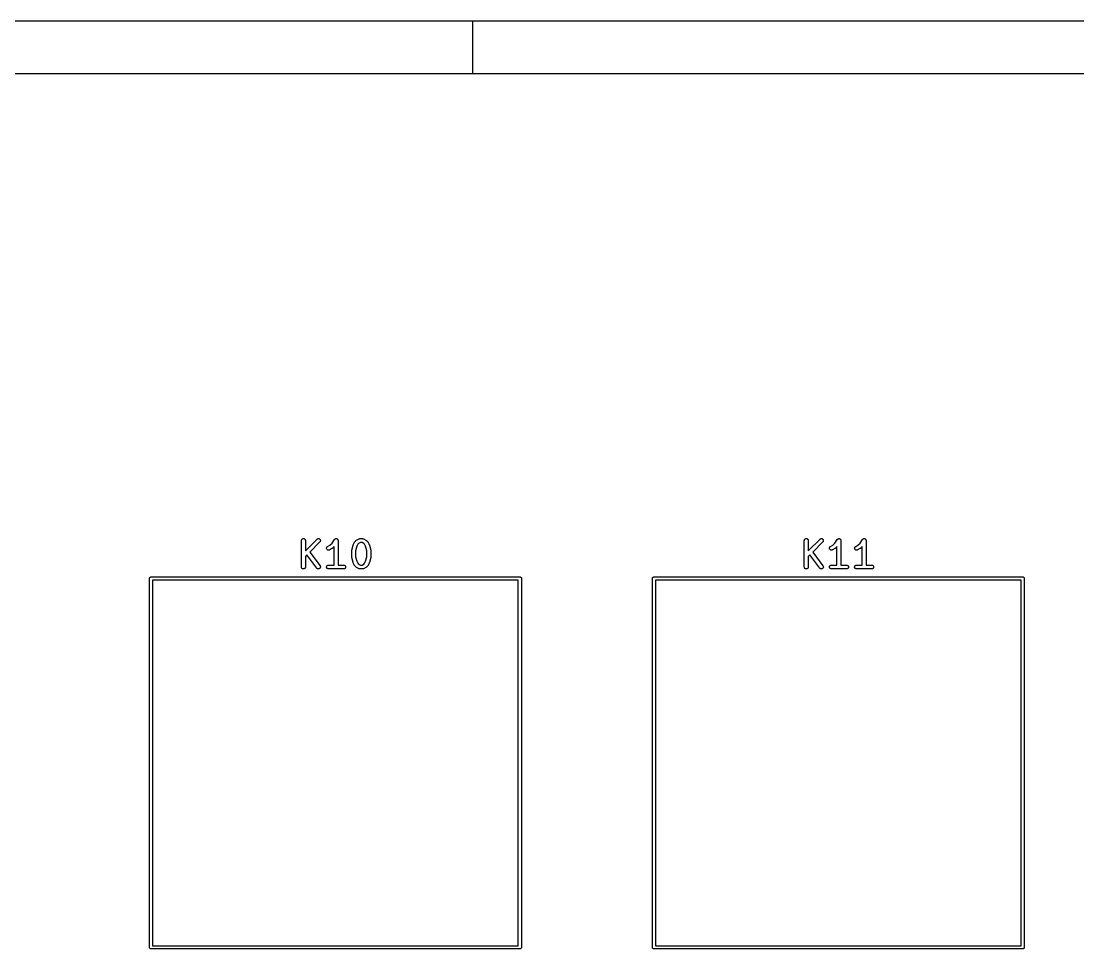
# Model space of a CAD drawing. Extents: x 0.4 to 23, y -16.1 to -0.4.
# Drawn here: x 9.562 to 11.138, y -1.777 to -0.394 of the extents above; entities that cross this region are included whole.
import ezdxf

# ---------------------------------------------------------------- set-up
doc = ezdxf.new("R2010")
doc.units = 0
doc.header["$MEASUREMENT"] = 0
doc.layers.add('BLACK', color=7, linetype='CONTINUOUS')

msp = doc.modelspace()

# ---------------------------------------------------------------- linework, layer by layer
at = {"layer": 'BLACK', "linetype": 'CONTINUOUS'}
for p, q in [((22.9923, -0.393701), (0.393701, -0.393701)), ((10.2362, -0.472441), (10.2362, -0.393701)), ((22.9136, -0.472441), (0.472441, -0.472441)), ((9.98139, -1.16633), (9.98184, -1.16597)), ((9.98184, -1.16597), (9.98235, -1.1657)), ((9.98235, -1.1657), (9.9829, -1.16554)), ((9.9829, -1.16554), (9.98347, -1.16549)), ((9.98347, -1.16549), (9.98405, -1.16555)), ((9.98405, -1.16555), (9.9846, -1.16572)), ((9.9846, -1.16572), (9.9851, -1.16599)), ((9.9851, -1.16599), (9.98555, -1.16636)), ((10.0039, -1.16632), (10.0043, -1.16596)), ((10.0043, -1.16596), (10.0049, -1.1657)), ((10.0049, -1.1657), (10.0054, -1.16554)), ((10.0054, -1.16554), (10.006, -1.16549)), ((10.006, -1.16549), (10.0066, -1.16555)), ((10.0066, -1.16555), (10.0071, -1.16572)), ((10.0071, -1.16572), (10.0076, -1.166)), ((10.0076, -1.166), (10.0081, -1.16637)), ((10.0301, -1.16633), (10.0304, -1.16614)), ((10.0304, -1.16614), (10.0306, -1.16597)), ((10.0306, -1.16597), (10.0309, -1.16583)), ((10.0306, -1.16597), (10.0306, -1.16597)), ((10.0306, -1.16597), (10.0306, -1.16597)), ((10.0309, -1.16583), (10.0311, -1.1657)), ((10.0311, -1.1657), (10.0314, -1.16562)), ((10.0311, -1.1657), (10.0311, -1.1657)), ((10.0311, -1.1657), (10.0311, -1.1657)), ((10.0314, -1.16562), (10.0316, -1.16554)), ((10.0316, -1.16554), (10.0319, -1.16551)), ((10.0316, -1.16554), (10.0316, -1.16554)), ((10.0316, -1.16554), (10.0316, -1.16554)), ((10.0319, -1.16551), (10.0322, -1.16549)), ((10.0322, -1.16549), (10.0322, -1.16549)), ((10.0322, -1.16549), (10.0325, -1.16552)), ((10.0322, -1.16549), (10.0322, -1.16549)), ((10.0325, -1.16552), (10.0328, -1.16555)), ((10.0328, -1.16555), (10.0328, -1.16555)), ((10.0328, -1.16555), (10.0328, -1.16555)), ((10.0328, -1.16555), (10.0331, -1.16564)), ((10.0331, -1.16564), (10.0333, -1.16572)), ((10.0333, -1.16572), (10.0333, -1.16572)), ((10.0333, -1.16572), (10.0333, -1.16572)), ((10.0333, -1.16572), (10.0336, -1.16586)), ((10.0336, -1.16586), (10.0338, -1.16599)), ((10.0338, -1.16599), (10.0339, -1.16599)), ((10.0339, -1.16599), (10.0339, -1.16599)), ((10.0339, -1.16599), (10.0341, -1.16618)), ((10.0341, -1.16618), (10.0343, -1.16636)), ((10.0627, -1.16767), (10.0665, -1.1658)), ((10.0665, -1.16578), (10.0666, -1.16575)), ((10.0665, -1.1658), (10.0665, -1.16578)), ((10.0666, -1.16575), (10.0667, -1.16571)), ((10.0667, -1.16571), (10.0669, -1.16565)), ((10.0669, -1.16565), (10.0671, -1.16558)), ((10.0671, -1.16558), (10.0672, -1.16557)), ((10.0672, -1.16554), (10.0674, -1.16552)), ((10.0672, -1.16557), (10.0672, -1.16554)), ((10.0674, -1.16552), (10.0676, -1.16549)), ((10.0676, -1.16549), (10.0677, -1.1655)), ((10.0677, -1.1655), (10.0678, -1.16549)), ((10.0678, -1.16549), (10.0716, -1.16549)), ((10.0716, -1.16549), (10.0717, -1.1655)), ((10.0716, -1.16549), (10.0716, -1.16549)), ((10.0717, -1.1655), (10.0718, -1.1655)), ((10.0718, -1.1655), (10.072, -1.16553)), ((10.072, -1.16553), (10.0722, -1.16555)), ((10.0722, -1.16555), (10.0723, -1.16558)), ((10.0723, -1.16558), (10.0723, -1.16559)), ((10.0723, -1.16559), (10.0725, -1.16567)), ((10.0725, -1.16567), (10.0727, -1.16573)), ((10.0727, -1.16573), (10.0728, -1.16577)), ((10.0728, -1.16577), (10.0729, -1.1658)), ((10.0729, -1.1658), (10.0766, -1.16767)), ((10.7314, -1.16633), (10.7318, -1.16597)), ((10.7318, -1.16597), (10.7323, -1.1657)), ((10.7323, -1.1657), (10.7329, -1.16554)), ((10.7329, -1.16554), (10.7335, -1.16549)), ((10.7335, -1.16549), (10.734, -1.16555)), ((10.734, -1.16555), (10.7346, -1.16572)), ((10.7346, -1.16572), (10.7351, -1.16599)), ((10.7351, -1.16599), (10.7355, -1.16636)), ((10.7539, -1.16632), (10.7543, -1.16596)), ((10.7543, -1.16596), (10.7549, -1.1657)), ((10.7549, -1.1657), (10.7554, -1.16554)), ((10.7554, -1.16554), (10.756, -1.16549)), ((10.756, -1.16549), (10.7566, -1.16555)), ((10.7566, -1.16555), (10.7571, -1.16572)), ((10.7571, -1.16572), (10.7576, -1.166)), ((10.7576, -1.166), (10.7581, -1.16637)), ((10.7801, -1.16633), (10.7804, -1.16614)), ((10.7804, -1.16614), (10.7806, -1.16597)), ((10.7806, -1.16597), (10.7809, -1.16583)), ((10.7806, -1.16597), (10.7806, -1.16597)), ((10.7806, -1.16597), (10.7806, -1.16597)), ((10.7809, -1.16583), (10.7811, -1.1657)), ((10.7811, -1.1657), (10.7814, -1.16562)), ((10.7811, -1.1657), (10.7811, -1.1657)), ((10.7811, -1.1657), (10.7811, -1.1657)), ((10.7814, -1.16562), (10.7816, -1.16554)), ((10.7816, -1.16554), (10.7819, -1.16551)), ((10.7816, -1.16554), (10.7816, -1.16554)), ((10.7816, -1.16554), (10.7816, -1.16554)), ((10.7819, -1.16551), (10.7822, -1.16549)), ((10.7822, -1.16549), (10.7822, -1.16549)), ((10.7822, -1.16549), (10.7825, -1.16552)), ((10.7822, -1.16549), (10.7822, -1.16549)), ((10.7825, -1.16552), (10.7828, -1.16555)), ((10.7828, -1.16555), (10.7828, -1.16555)), ((10.7828, -1.16555), (10.7828, -1.16555)), ((10.7828, -1.16555), (10.7831, -1.16564)), ((10.7831, -1.16564), (10.7833, -1.16572)), ((10.7833, -1.16572), (10.7833, -1.16572)), ((10.7833, -1.16572), (10.7833, -1.16572)), ((10.7833, -1.16572), (10.7836, -1.16586)), ((10.7836, -1.16586), (10.7838, -1.16599)), ((10.7838, -1.16599), (10.7839, -1.16599)), ((10.7839, -1.16599), (10.7839, -1.16599)), ((10.7839, -1.16599), (10.7841, -1.16618)), ((10.7841, -1.16618), (10.7843, -1.16636)), ((10.8176, -1.16633), (10.8179, -1.16614)), ((10.8179, -1.16614), (10.8181, -1.16597)), ((10.8181, -1.16597), (10.8183, -1.16583)), ((10.8181, -1.16597), (10.8181, -1.16597)), ((10.8181, -1.16597), (10.8181, -1.16597)), ((10.8183, -1.16583), (10.8186, -1.1657)), ((10.8186, -1.1657), (10.8189, -1.16562)), ((10.8186, -1.1657), (10.8186, -1.1657)), ((10.8186, -1.1657), (10.8186, -1.1657)), ((10.8189, -1.16562), (10.8191, -1.16554)), ((10.8191, -1.16554), (10.8194, -1.16551)), ((10.8191, -1.16554), (10.8191, -1.16554)), ((10.8191, -1.16554), (10.8191, -1.16554)), ((10.8194, -1.16551), (10.8197, -1.16549)), ((10.8197, -1.16549), (10.8197, -1.16549)), ((10.8197, -1.16549), (10.82, -1.16552)), ((10.8197, -1.16549), (10.8197, -1.16549)), ((10.82, -1.16552), (10.8203, -1.16555)), ((10.8203, -1.16555), (10.8203, -1.16555)), ((10.8203, -1.16555), (10.8203, -1.16555)), ((10.8203, -1.16555), (10.8206, -1.16564)), ((10.8206, -1.16564), (10.8208, -1.16572)), ((10.8208, -1.16572), (10.8208, -1.16572)), ((10.8208, -1.16572), (10.8208, -1.16572)), ((10.8208, -1.16572), (10.8211, -1.16586)), ((10.8211, -1.16586), (10.8213, -1.16599)), ((10.8213, -1.16599), (10.8213, -1.16599)), ((10.8213, -1.16599), (10.8213, -1.16599)), ((10.8213, -1.16599), (10.8216, -1.16618)), ((10.8216, -1.16618), (10.8218, -1.16636)), ((9.9805, -1.1684), (9.98057, -1.16783)), ((9.9805, -1.16844), (9.9805, -1.1684)), ((9.9805, -1.20781), (9.9805, -1.16844)), ((9.98057, -1.16783), (9.98074, -1.16728)), ((9.98074, -1.16728), (9.98102, -1.16677)), ((9.98102, -1.16677), (9.98139, -1.16633)), ((9.98555, -1.16636), (9.98591, -1.16681)), ((9.98591, -1.16681), (9.98618, -1.16731)), ((9.98618, -1.16731), (9.98635, -1.16787)), ((9.98635, -1.16787), (9.98641, -1.16844)), ((9.98641, -1.18381), (10.0039, -1.16635)), ((9.98641, -1.16844), (9.98641, -1.18381)), ((10.008, -1.17053), (9.99298, -1.18559)), ((10.0039, -1.16635), (10.0039, -1.16632)), ((10.0084, -1.17008), (10.008, -1.17053)), ((10.0081, -1.16637), (10.0084, -1.16681)), ((10.0084, -1.16681), (10.0087, -1.16732)), ((10.0087, -1.16957), (10.0084, -1.17008)), ((10.0087, -1.16732), (10.0088, -1.16788)), ((10.0088, -1.16902), (10.0087, -1.16957)), ((10.0088, -1.16788), (10.0089, -1.16845)), ((10.0089, -1.16845), (10.0088, -1.16902)), ((10.018, -1.17931), (10.0182, -1.17875)), ((10.018, -1.17988), (10.018, -1.17931)), ((10.0181, -1.18045), (10.018, -1.17988)), ((10.0183, -1.18099), (10.0181, -1.18045)), ((10.0182, -1.17875), (10.0184, -1.17822)), ((10.0186, -1.18148), (10.0183, -1.18099)), ((10.0184, -1.17822), (10.0187, -1.17775)), ((10.019, -1.1819), (10.0186, -1.18148)), ((10.0187, -1.17775), (10.0191, -1.17735)), ((10.0195, -1.18224), (10.019, -1.1819)), ((10.0191, -1.17735), (10.0196, -1.17705)), ((10.0196, -1.17705), (10.0229, -1.17539)), ((10.026, -1.18046), (10.0223, -1.18233)), ((10.0229, -1.17539), (10.0262, -1.17218)), ((10.0262, -1.18037), (10.026, -1.18046)), ((10.0262, -1.17218), (10.0297, -1.1668)), ((10.0263, -1.18029), (10.0262, -1.18037)), ((10.0264, -1.18021), (10.0263, -1.18029)), ((10.0265, -1.18015), (10.0264, -1.18021)), ((10.0266, -1.18003), (10.0265, -1.18015)), ((10.0268, -1.17993), (10.0266, -1.18003)), ((10.0292, -1.17744), (10.0268, -1.1799)), ((10.0268, -1.1799), (10.0268, -1.17993)), ((10.0292, -1.20486), (10.0292, -1.17744)), ((10.0297, -1.1668), (10.0298, -1.16677)), ((10.0298, -1.16677), (10.03, -1.16654)), ((10.0298, -1.16677), (10.0298, -1.16677)), ((10.0298, -1.16677), (10.0298, -1.16677)), ((10.0298, -1.16677), (10.0298, -1.16677)), ((10.03, -1.16654), (10.0301, -1.16633)), ((10.0301, -1.16633), (10.0301, -1.16633)), ((10.0301, -1.16633), (10.0301, -1.16633)), ((10.0343, -1.16636), (10.0343, -1.16636)), ((10.0343, -1.16636), (10.0343, -1.16636)), ((10.0343, -1.16636), (10.0345, -1.1666)), ((10.0345, -1.1666), (10.0347, -1.16681)), ((10.0347, -1.16681), (10.0347, -1.16681)), ((10.0347, -1.16681), (10.0347, -1.16681)), ((10.0347, -1.16681), (10.0348, -1.16708)), ((10.0348, -1.16708), (10.0349, -1.16731)), ((10.0349, -1.16731), (10.0349, -1.16732)), ((10.0349, -1.16732), (10.0349, -1.16732)), ((10.0349, -1.16732), (10.035, -1.1676)), ((10.035, -1.1676), (10.0351, -1.16787)), ((10.0351, -1.16787), (10.0351, -1.16787)), ((10.0351, -1.16787), (10.0351, -1.16787)), ((10.0351, -1.16787), (10.0351, -1.16816)), ((10.0351, -1.16816), (10.0351, -1.16844)), ((10.0351, -1.16844), (10.0351, -1.20486)), ((10.0556, -1.18272), (10.0575, -1.17522)), ((10.0575, -1.17516), (10.0576, -1.1749)), ((10.0575, -1.17517), (10.0575, -1.17516)), ((10.0575, -1.17518), (10.0575, -1.17517)), ((10.0575, -1.17522), (10.0575, -1.17518)), ((10.0576, -1.1749), (10.0577, -1.17464)), ((10.0577, -1.17462), (10.0596, -1.17087)), ((10.0577, -1.17463), (10.0577, -1.17462)), ((10.0577, -1.17464), (10.0577, -1.17463)), ((10.0596, -1.17083), (10.0597, -1.17069)), ((10.0596, -1.17087), (10.0596, -1.17083)), ((10.0597, -1.17055), (10.0598, -1.17045)), ((10.0597, -1.17069), (10.0597, -1.17055)), ((10.0598, -1.17045), (10.0599, -1.17035)), ((10.0599, -1.17035), (10.06, -1.17023)), ((10.06, -1.17023), (10.0601, -1.1701)), ((10.0601, -1.1701), (10.062, -1.16823)), ((10.0631, -1.17697), (10.0614, -1.1838)), ((10.062, -1.1682), (10.0621, -1.16809)), ((10.062, -1.16823), (10.062, -1.1682)), ((10.0621, -1.16809), (10.0623, -1.16798)), ((10.0623, -1.16798), (10.0624, -1.16792)), ((10.0624, -1.16792), (10.0625, -1.16784)), ((10.0625, -1.16784), (10.0626, -1.16776)), ((10.0626, -1.16776), (10.0627, -1.16767)), ((10.0646, -1.17394), (10.0631, -1.17697)), ((10.0658, -1.17274), (10.0646, -1.17394)), ((10.0685, -1.17139), (10.0658, -1.17274)), ((10.0709, -1.17139), (10.0685, -1.17139)), ((10.0736, -1.17274), (10.0709, -1.17139)), ((10.0748, -1.17394), (10.0736, -1.17274)), ((10.0763, -1.17697), (10.0748, -1.17394)), ((10.078, -1.1838), (10.0763, -1.17697)), ((10.0766, -1.16767), (10.0767, -1.16769)), ((10.0767, -1.16769), (10.0768, -1.16778)), ((10.0768, -1.16778), (10.077, -1.16786)), ((10.077, -1.16786), (10.0771, -1.16794)), ((10.0771, -1.16794), (10.0772, -1.16801)), ((10.0772, -1.16801), (10.0773, -1.16812)), ((10.0773, -1.16812), (10.0774, -1.16823)), ((10.0774, -1.16823), (10.0793, -1.1701)), ((10.0793, -1.1701), (10.0793, -1.17013)), ((10.0793, -1.17013), (10.0794, -1.17026)), ((10.0794, -1.17026), (10.0795, -1.17038)), ((10.0795, -1.17038), (10.0796, -1.17049)), ((10.0796, -1.17049), (10.0797, -1.17058)), ((10.0797, -1.17058), (10.0797, -1.17073)), ((10.0797, -1.17073), (10.0798, -1.17087)), ((10.0798, -1.17087), (10.0817, -1.17462)), ((10.0817, -1.17462), (10.0817, -1.17466)), ((10.0817, -1.17466), (10.0817, -1.17467)), ((10.0817, -1.17467), (10.0817, -1.17468)), ((10.0817, -1.17468), (10.0818, -1.17494)), ((10.0818, -1.17494), (10.0819, -1.1752)), ((10.0819, -1.1752), (10.0819, -1.17521)), ((10.0819, -1.17521), (10.0819, -1.17522)), ((10.0819, -1.17522), (10.0838, -1.18272)), ((10.7305, -1.1684), (10.7306, -1.16783)), ((10.7305, -1.16844), (10.7305, -1.1684)), ((10.7305, -1.20781), (10.7305, -1.16844)), ((10.7306, -1.16783), (10.7307, -1.16728)), ((10.7307, -1.16728), (10.731, -1.16677)), ((10.731, -1.16677), (10.7314, -1.16633)), ((10.7355, -1.16636), (10.7359, -1.16681)), ((10.7359, -1.16681), (10.7362, -1.16731)), ((10.7362, -1.16731), (10.7363, -1.16787)), ((10.7363, -1.16787), (10.7364, -1.16844)), ((10.7364, -1.18381), (10.7539, -1.16635)), ((10.7364, -1.16844), (10.7364, -1.18381)), ((10.758, -1.17053), (10.743, -1.18559)), ((10.7539, -1.16635), (10.7539, -1.16632)), ((10.7584, -1.17008), (10.758, -1.17053)), ((10.7581, -1.16637), (10.7584, -1.16681)), ((10.7584, -1.16681), (10.7587, -1.16732)), ((10.7587, -1.16957), (10.7584, -1.17008)), ((10.7587, -1.16732), (10.7588, -1.16788)), ((10.7588, -1.16902), (10.7587, -1.16957)), ((10.7588, -1.16788), (10.7589, -1.16845)), ((10.7589, -1.16845), (10.7588, -1.16902)), ((10.768, -1.17931), (10.7682, -1.17875)), ((10.768, -1.17988), (10.768, -1.17931)), ((10.7681, -1.18045), (10.768, -1.17988)), ((10.7683, -1.18099), (10.7681, -1.18045)), ((10.7682, -1.17875), (10.7684, -1.17822)), ((10.7686, -1.18148), (10.7683, -1.18099)), ((10.7684, -1.17822), (10.7687, -1.17775)), ((10.769, -1.1819), (10.7686, -1.18148)), ((10.7687, -1.17775), (10.7691, -1.17735)), ((10.7695, -1.18224), (10.769, -1.1819)), ((10.7691, -1.17735), (10.7696, -1.17705)), ((10.7696, -1.17705), (10.7729, -1.17539)), ((10.776, -1.18046), (10.7723, -1.18233)), ((10.7729, -1.17539), (10.7762, -1.17218)), ((10.7762, -1.18037), (10.776, -1.18046)), ((10.7762, -1.17218), (10.7797, -1.1668)), ((10.7763, -1.18029), (10.7762, -1.18037)), ((10.7764, -1.18021), (10.7763, -1.18029)), ((10.7765, -1.18015), (10.7764, -1.18021)), ((10.7766, -1.18003), (10.7765, -1.18015)), ((10.7768, -1.17993), (10.7766, -1.18003)), ((10.7792, -1.17744), (10.7768, -1.1799)), ((10.7768, -1.1799), (10.7768, -1.17993)), ((10.7792, -1.20486), (10.7792, -1.17744)), ((10.7797, -1.1668), (10.7798, -1.16677)), ((10.7798, -1.16677), (10.78, -1.16654)), ((10.7798, -1.16677), (10.7798, -1.16677)), ((10.7798, -1.16677), (10.7798, -1.16677)), ((10.7798, -1.16677), (10.7798, -1.16677)), ((10.78, -1.16654), (10.7801, -1.16633)), ((10.7801, -1.16633), (10.7801, -1.16633)), ((10.7801, -1.16633), (10.7801, -1.16633)), ((10.7843, -1.16636), (10.7843, -1.16636)), ((10.7843, -1.16636), (10.7843, -1.16636)), ((10.7843, -1.16636), (10.7845, -1.1666)), ((10.7845, -1.1666), (10.7847, -1.16681)), ((10.7847, -1.16681), (10.7847, -1.16681)), ((10.7847, -1.16681), (10.7847, -1.16681)), ((10.7847, -1.16681), (10.7848, -1.16708)), ((10.7848, -1.16708), (10.7849, -1.16731)), ((10.7849, -1.16731), (10.7849, -1.16732)), ((10.7849, -1.16732), (10.7849, -1.16732)), ((10.7849, -1.16732), (10.785, -1.1676)), ((10.785, -1.1676), (10.7851, -1.16787)), ((10.7851, -1.16787), (10.7851, -1.16787)), ((10.7851, -1.16787), (10.7851, -1.16787)), ((10.7851, -1.16787), (10.7851, -1.16816)), ((10.7851, -1.16816), (10.7851, -1.16844)), ((10.7851, -1.16844), (10.7851, -1.20486)), ((10.8055, -1.17931), (10.8056, -1.17875)), ((10.8055, -1.17988), (10.8055, -1.17931)), ((10.8056, -1.18045), (10.8055, -1.17988)), ((10.8056, -1.17875), (10.8059, -1.17822)), ((10.8058, -1.18099), (10.8056, -1.18045)), ((10.8061, -1.18148), (10.8058, -1.18099)), ((10.8059, -1.17822), (10.8062, -1.17775)), ((10.8065, -1.1819), (10.8061, -1.18148)), ((10.8062, -1.17775), (10.8066, -1.17735)), ((10.807, -1.18224), (10.8065, -1.1819)), ((10.8066, -1.17735), (10.8071, -1.17705)), ((10.8071, -1.17705), (10.8104, -1.17539)), ((10.8135, -1.18046), (10.8098, -1.18233)), ((10.8104, -1.17539), (10.8136, -1.17218)), ((10.8137, -1.18037), (10.8135, -1.18046)), ((10.8136, -1.17218), (10.8172, -1.1668)), ((10.8138, -1.18029), (10.8137, -1.18037)), ((10.8139, -1.18021), (10.8138, -1.18029)), ((10.814, -1.18015), (10.8139, -1.18021)), ((10.8141, -1.18003), (10.814, -1.18015)), ((10.8143, -1.17993), (10.8141, -1.18003)), ((10.8167, -1.17744), (10.8143, -1.1799)), ((10.8143, -1.1799), (10.8143, -1.17993)), ((10.8167, -1.20486), (10.8167, -1.17744)), ((10.8172, -1.1668), (10.8173, -1.16677)), ((10.8173, -1.16677), (10.8175, -1.16654)), ((10.8173, -1.16677), (10.8173, -1.16677)), ((10.8173, -1.16677), (10.8173, -1.16677)), ((10.8173, -1.16677), (10.8173, -1.16677)), ((10.8175, -1.16654), (10.8176, -1.16633)), ((10.8176, -1.16633), (10.8176, -1.16633)), ((10.8176, -1.16633), (10.8176, -1.16633)), ((10.8218, -1.16636), (10.8218, -1.16636)), ((10.8218, -1.16636), (10.8218, -1.16636)), ((10.8218, -1.16636), (10.822, -1.1666)), ((10.822, -1.1666), (10.8222, -1.16681)), ((10.8222, -1.16681), (10.8222, -1.16681)), ((10.8222, -1.16681), (10.8222, -1.16681)), ((10.8222, -1.16681), (10.8223, -1.16708)), ((10.8223, -1.16708), (10.8224, -1.16731)), ((10.8224, -1.16731), (10.8224, -1.16732)), ((10.8224, -1.16732), (10.8224, -1.16732)), ((10.8224, -1.16732), (10.8225, -1.1676)), ((10.8225, -1.1676), (10.8226, -1.16787)), ((10.8226, -1.16787), (10.8226, -1.16787)), ((10.8226, -1.16787), (10.8226, -1.16787)), ((10.8226, -1.16787), (10.8226, -1.16816)), ((10.8226, -1.16816), (10.8226, -1.16844)), ((10.8226, -1.16844), (10.8226, -1.20486)), ((9.98876, -1.18981), (9.98641, -1.19216)), ((9.98641, -1.19216), (9.98641, -1.20781)), ((10.0036, -1.20958), (9.98876, -1.18981)), ((9.99298, -1.18559), (10.0083, -1.20604)), ((10.02, -1.18248), (10.0195, -1.18224)), ((10.0205, -1.18261), (10.02, -1.18248)), ((10.0211, -1.18264), (10.0205, -1.18261)), ((10.0217, -1.18255), (10.0211, -1.18264)), ((10.0222, -1.18235), (10.0217, -1.18255)), ((10.0223, -1.18233), (10.0222, -1.18235)), ((10.0555, -1.18306), (10.0556, -1.18282)), ((10.0555, -1.18329), (10.0555, -1.18306)), ((10.0555, -1.18334), (10.0555, -1.18329)), ((10.0555, -1.1834), (10.0555, -1.18334)), ((10.0555, -1.18344), (10.0555, -1.1834)), ((10.0555, -1.19281), (10.0555, -1.18344)), ((10.0555, -1.19286), (10.0555, -1.19281)), ((10.0555, -1.19292), (10.0555, -1.19286)), ((10.0555, -1.19315), (10.0555, -1.19292)), ((10.0555, -1.19339), (10.0555, -1.19315)), ((10.0556, -1.19344), (10.0555, -1.19339)), ((10.0556, -1.18277), (10.0556, -1.18272)), ((10.0556, -1.18282), (10.0556, -1.18277)), ((10.0556, -1.19349), (10.0556, -1.19344)), ((10.0556, -1.19353), (10.0556, -1.19349)), ((10.0575, -1.20103), (10.0556, -1.19353)), ((10.0614, -1.1838), (10.0614, -1.19245)), ((10.0614, -1.19245), (10.0631, -1.19928)), ((10.0763, -1.19928), (10.078, -1.19245)), ((10.078, -1.19245), (10.078, -1.1838)), ((10.0838, -1.19353), (10.0819, -1.20103)), ((10.0838, -1.18272), (10.0838, -1.18276)), ((10.0838, -1.18276), (10.0838, -1.18281)), ((10.0838, -1.18281), (10.0838, -1.18286)), ((10.0838, -1.18286), (10.0839, -1.1831)), ((10.0839, -1.19319), (10.0838, -1.19343)), ((10.0838, -1.19343), (10.0838, -1.19348)), ((10.0838, -1.19348), (10.0838, -1.19353)), ((10.0839, -1.1831), (10.0839, -1.18333)), ((10.0839, -1.18333), (10.0839, -1.18339)), ((10.0839, -1.18339), (10.0839, -1.18344)), ((10.0839, -1.18344), (10.0839, -1.19281)), ((10.0839, -1.19281), (10.0839, -1.19285)), ((10.0839, -1.19285), (10.0839, -1.19291)), ((10.0839, -1.19291), (10.0839, -1.19296)), ((10.0839, -1.19296), (10.0839, -1.19319)), ((10.7388, -1.18981), (10.7364, -1.19216)), ((10.7364, -1.19216), (10.7364, -1.20781)), ((10.7536, -1.20958), (10.7388, -1.18981)), ((10.743, -1.18559), (10.7583, -1.20604)), ((10.77, -1.18248), (10.7695, -1.18224)), ((10.7705, -1.18261), (10.77, -1.18248)), ((10.7711, -1.18264), (10.7705, -1.18261)), ((10.7717, -1.18255), (10.7711, -1.18264)), ((10.7722, -1.18235), (10.7717, -1.18255)), ((10.7723, -1.18233), (10.7722, -1.18235)), ((10.8075, -1.18248), (10.807, -1.18224)), ((10.808, -1.18261), (10.8075, -1.18248)), ((10.8086, -1.18264), (10.808, -1.18261)), ((10.8092, -1.18255), (10.8086, -1.18264)), ((10.8097, -1.18235), (10.8092, -1.18255)), ((10.8098, -1.18233), (10.8097, -1.18235)), ((9.98056, -1.20838), (9.9805, -1.20781)), ((9.98072, -1.20894), (9.98056, -1.20838)), ((9.98099, -1.20944), (9.98072, -1.20894)), ((9.98136, -1.20989), (9.98099, -1.20944)), ((9.9818, -1.21026), (9.98136, -1.20989)), ((9.98231, -1.21053), (9.9818, -1.21026)), ((9.98286, -1.2107), (9.98231, -1.21053)), ((9.98343, -1.21076), (9.98286, -1.2107)), ((9.98401, -1.21071), (9.98343, -1.21076)), ((9.98456, -1.21055), (9.98401, -1.21071)), ((9.98507, -1.21028), (9.98456, -1.21055)), ((9.98552, -1.20992), (9.98507, -1.21028)), ((9.98589, -1.20948), (9.98552, -1.20992)), ((9.98617, -1.20897), (9.98589, -1.20948)), ((9.98634, -1.20842), (9.98617, -1.20897)), ((9.98641, -1.20785), (9.98634, -1.20842)), ((9.98641, -1.20781), (9.98641, -1.20785)), ((10.004, -1.21001), (10.0036, -1.20958)), ((10.0044, -1.21035), (10.004, -1.21001)), ((10.005, -1.21059), (10.0044, -1.21035)), ((10.0055, -1.21073), (10.005, -1.21059)), ((10.0061, -1.21076), (10.0055, -1.21073)), ((10.0067, -1.21067), (10.0061, -1.21076)), ((10.0072, -1.21048), (10.0067, -1.21067)), ((10.0077, -1.21018), (10.0072, -1.21048)), ((10.0081, -1.2098), (10.0077, -1.21018)), ((10.0085, -1.20934), (10.0081, -1.2098)), ((10.0083, -1.20604), (10.0083, -1.20607)), ((10.0083, -1.20607), (10.0086, -1.20657)), ((10.0087, -1.20882), (10.0085, -1.20934)), ((10.0086, -1.20657), (10.0088, -1.20711)), ((10.0089, -1.20826), (10.0087, -1.20882)), ((10.0088, -1.20711), (10.0089, -1.20768)), ((10.0089, -1.20768), (10.0089, -1.20826)), ((10.018, -1.20779), (10.0181, -1.20722)), ((10.018, -1.20836), (10.018, -1.20779)), ((10.0182, -1.20892), (10.018, -1.20836)), ((10.0181, -1.20722), (10.0182, -1.20667)), ((10.0182, -1.20667), (10.0185, -1.20616)), ((10.0185, -1.20943), (10.0182, -1.20892)), ((10.0185, -1.20616), (10.0189, -1.20572)), ((10.0188, -1.20988), (10.0185, -1.20943)), ((10.0193, -1.21025), (10.0188, -1.20988)), ((10.0189, -1.20572), (10.0193, -1.20535)), ((10.0193, -1.20535), (10.0198, -1.20508)), ((10.0198, -1.21052), (10.0193, -1.21025)), ((10.0198, -1.20508), (10.0204, -1.20491)), ((10.0203, -1.2107), (10.0198, -1.21052)), ((10.0209, -1.21076), (10.0203, -1.2107)), ((10.0204, -1.20491), (10.0209, -1.20486)), ((10.0209, -1.20486), (10.0292, -1.20486)), ((10.0434, -1.21076), (10.0209, -1.21076)), ((10.0209, -1.21076), (10.0209, -1.21076)), ((10.0351, -1.20486), (10.0434, -1.20486)), ((10.0434, -1.20486), (10.0435, -1.20486)), ((10.044, -1.21071), (10.0434, -1.21076)), ((10.0435, -1.20486), (10.0441, -1.20492)), ((10.0446, -1.21054), (10.044, -1.21071)), ((10.0441, -1.20492), (10.0446, -1.2051)), ((10.0446, -1.2051), (10.0451, -1.20537)), ((10.0451, -1.21027), (10.0446, -1.21054)), ((10.0451, -1.20537), (10.0456, -1.20574)), ((10.0455, -1.20991), (10.0451, -1.21027)), ((10.0459, -1.20946), (10.0455, -1.20991)), ((10.0456, -1.20574), (10.0459, -1.20619)), ((10.0459, -1.20619), (10.0462, -1.2067)), ((10.0462, -1.20895), (10.0459, -1.20946)), ((10.0462, -1.2067), (10.0463, -1.20726)), ((10.0463, -1.2084), (10.0462, -1.20895)), ((10.0463, -1.20726), (10.0464, -1.20783)), ((10.0464, -1.20783), (10.0463, -1.2084)), ((10.0575, -1.20104), (10.0575, -1.20103)), ((10.0575, -1.20105), (10.0575, -1.20104)), ((10.0576, -1.20131), (10.0575, -1.20105)), ((10.0576, -1.20157), (10.0576, -1.20131)), ((10.0577, -1.20158), (10.0576, -1.20157)), ((10.0577, -1.20159), (10.0577, -1.20158)), ((10.0577, -1.20163), (10.0577, -1.20159)), ((10.0596, -1.20538), (10.0577, -1.20163)), ((10.0596, -1.20552), (10.0596, -1.20538)), ((10.0597, -1.20567), (10.0596, -1.20552)), ((10.0598, -1.20576), (10.0597, -1.20567)), ((10.0599, -1.20587), (10.0598, -1.20576)), ((10.06, -1.20599), (10.0599, -1.20587)), ((10.0601, -1.20612), (10.06, -1.20599)), ((10.0601, -1.20615), (10.0601, -1.20612)), ((10.062, -1.20802), (10.0601, -1.20615)), ((10.0621, -1.20813), (10.062, -1.20802)), ((10.0622, -1.20824), (10.0621, -1.20813)), ((10.0623, -1.20831), (10.0622, -1.20824)), ((10.0624, -1.20839), (10.0623, -1.20831)), ((10.0626, -1.20847), (10.0624, -1.20839)), ((10.0627, -1.20856), (10.0626, -1.20847)), ((10.0627, -1.20858), (10.0627, -1.20856)), ((10.0665, -1.21045), (10.0627, -1.20858)), ((10.0631, -1.19928), (10.0646, -1.20231)), ((10.0646, -1.20231), (10.0658, -1.20351)), ((10.0658, -1.20351), (10.0685, -1.20486)), ((10.0666, -1.21048), (10.0665, -1.21045)), ((10.0667, -1.21052), (10.0666, -1.21048)), ((10.0668, -1.21059), (10.0667, -1.21052)), ((10.067, -1.21066), (10.0668, -1.21059)), ((10.0671, -1.21067), (10.067, -1.21066)), ((10.0672, -1.2107), (10.0671, -1.21067)), ((10.0674, -1.21072), (10.0672, -1.2107)), ((10.0676, -1.21076), (10.0674, -1.21072)), ((10.0677, -1.21075), (10.0676, -1.21076)), ((10.0678, -1.21076), (10.0677, -1.21075)), ((10.0716, -1.21076), (10.0678, -1.21076)), ((10.0678, -1.21076), (10.0678, -1.21076)), ((10.0685, -1.20486), (10.0709, -1.20486)), ((10.0709, -1.20486), (10.0736, -1.20351)), ((10.0717, -1.21075), (10.0716, -1.21076)), ((10.0719, -1.21073), (10.0717, -1.21076)), ((10.0717, -1.21076), (10.0717, -1.21075)), ((10.0721, -1.21071), (10.0719, -1.21073)), ((10.0722, -1.21068), (10.0721, -1.21071)), ((10.0723, -1.21067), (10.0722, -1.21068)), ((10.0725, -1.2106), (10.0723, -1.21067)), ((10.0727, -1.21054), (10.0725, -1.2106)), ((10.0728, -1.2105), (10.0727, -1.21054)), ((10.0729, -1.21047), (10.0728, -1.2105)), ((10.0766, -1.20858), (10.0729, -1.21045)), ((10.0729, -1.21045), (10.0729, -1.21047)), ((10.0736, -1.20351), (10.0748, -1.20231)), ((10.0748, -1.20231), (10.0763, -1.19928)), ((10.0768, -1.20849), (10.0766, -1.20858)), ((10.0769, -1.20841), (10.0768, -1.20849)), ((10.077, -1.20834), (10.0769, -1.20841)), ((10.0771, -1.20827), (10.077, -1.20834)), ((10.0772, -1.20816), (10.0771, -1.20827)), ((10.0774, -1.20805), (10.0772, -1.20816)), ((10.0793, -1.20615), (10.0774, -1.20802)), ((10.0774, -1.20802), (10.0774, -1.20805)), ((10.0794, -1.20602), (10.0793, -1.20615)), ((10.0795, -1.2059), (10.0794, -1.20602)), ((10.0796, -1.2058), (10.0795, -1.2059)), ((10.0797, -1.20556), (10.0796, -1.2057)), ((10.0796, -1.2057), (10.0796, -1.2058)), ((10.0798, -1.20542), (10.0797, -1.20556)), ((10.0817, -1.20163), (10.0798, -1.20538)), ((10.0798, -1.20538), (10.0798, -1.20542)), ((10.0818, -1.20135), (10.0817, -1.20161)), ((10.0817, -1.20161), (10.0817, -1.20162)), ((10.0817, -1.20162), (10.0817, -1.20163)), ((10.0819, -1.20109), (10.0818, -1.20135)), ((10.0819, -1.20103), (10.0819, -1.20107)), ((10.0819, -1.20107), (10.0819, -1.20108)), ((10.0819, -1.20108), (10.0819, -1.20109)), ((10.7306, -1.20838), (10.7305, -1.20781)), ((10.7307, -1.20894), (10.7306, -1.20838)), ((10.731, -1.20944), (10.7307, -1.20894)), ((10.7314, -1.20989), (10.731, -1.20944)), ((10.7318, -1.21026), (10.7314, -1.20989)), ((10.7323, -1.21053), (10.7318, -1.21026)), ((10.7329, -1.2107), (10.7323, -1.21053)), ((10.7334, -1.21076), (10.7329, -1.2107)), ((10.734, -1.21071), (10.7334, -1.21076)), ((10.7346, -1.21055), (10.734, -1.21071)), ((10.7351, -1.21028), (10.7346, -1.21055)), ((10.7355, -1.20992), (10.7351, -1.21028)), ((10.7359, -1.20948), (10.7355, -1.20992)), ((10.7362, -1.20897), (10.7359, -1.20948)), ((10.7363, -1.20842), (10.7362, -1.20897)), ((10.7364, -1.20785), (10.7363, -1.20842)), ((10.7364, -1.20781), (10.7364, -1.20785)), ((10.754, -1.21001), (10.7536, -1.20958)), ((10.7544, -1.21035), (10.754, -1.21001)), ((10.755, -1.21059), (10.7544, -1.21035)), ((10.7555, -1.21073), (10.755, -1.21059)), ((10.7561, -1.21076), (10.7555, -1.21073)), ((10.7567, -1.21067), (10.7561, -1.21076)), ((10.7572, -1.21048), (10.7567, -1.21067)), ((10.7577, -1.21018), (10.7572, -1.21048)), ((10.7581, -1.2098), (10.7577, -1.21018)), ((10.7585, -1.20934), (10.7581, -1.2098)), ((10.7583, -1.20604), (10.7583, -1.20607)), ((10.7583, -1.20607), (10.7586, -1.20657)), ((10.7587, -1.20882), (10.7585, -1.20934)), ((10.7586, -1.20657), (10.7588, -1.20711)), ((10.7589, -1.20826), (10.7587, -1.20882)), ((10.7588, -1.20711), (10.7589, -1.20768)), ((10.7589, -1.20768), (10.7589, -1.20826)), ((10.768, -1.20779), (10.7681, -1.20722)), ((10.768, -1.20836), (10.768, -1.20779)), ((10.7682, -1.20892), (10.768, -1.20836)), ((10.7681, -1.20722), (10.7682, -1.20667)), ((10.7682, -1.20667), (10.7685, -1.20616)), ((10.7685, -1.20943), (10.7682, -1.20892)), ((10.7685, -1.20616), (10.7689, -1.20572)), ((10.7688, -1.20988), (10.7685, -1.20943)), ((10.7693, -1.21025), (10.7688, -1.20988)), ((10.7689, -1.20572), (10.7693, -1.20535)), ((10.7693, -1.20535), (10.7698, -1.20508)), ((10.7698, -1.21052), (10.7693, -1.21025)), ((10.7698, -1.20508), (10.7704, -1.20491)), ((10.7703, -1.2107), (10.7698, -1.21052)), ((10.7709, -1.21076), (10.7703, -1.2107)), ((10.7704, -1.20491), (10.7709, -1.20486)), ((10.7709, -1.20486), (10.7792, -1.20486)), ((10.7934, -1.21076), (10.7709, -1.21076)), ((10.7709, -1.21076), (10.7709, -1.21076)), ((10.7851, -1.20486), (10.7934, -1.20486)), ((10.7934, -1.20486), (10.7935, -1.20486)), ((10.794, -1.21071), (10.7934, -1.21076)), ((10.7935, -1.20486), (10.7941, -1.20492)), ((10.7946, -1.21054), (10.794, -1.21071)), ((10.7941, -1.20492), (10.7946, -1.2051)), ((10.7946, -1.2051), (10.7951, -1.20537)), ((10.7951, -1.21027), (10.7946, -1.21054)), ((10.7951, -1.20537), (10.7956, -1.20574)), ((10.7955, -1.20991), (10.7951, -1.21027)), ((10.7959, -1.20946), (10.7955, -1.20991)), ((10.7956, -1.20574), (10.7959, -1.20619)), ((10.7959, -1.20619), (10.7962, -1.2067)), ((10.7962, -1.20895), (10.7959, -1.20946)), ((10.7962, -1.2067), (10.7963, -1.20726)), ((10.7963, -1.2084), (10.7962, -1.20895)), ((10.7963, -1.20726), (10.7964, -1.20783)), ((10.7964, -1.20783), (10.7963, -1.2084)), ((10.8055, -1.20779), (10.8056, -1.20722)), ((10.8055, -1.20836), (10.8055, -1.20779)), ((10.8057, -1.20892), (10.8055, -1.20836)), ((10.8056, -1.20722), (10.8057, -1.20667)), ((10.8057, -1.20667), (10.806, -1.20616)), ((10.806, -1.20943), (10.8057, -1.20892)), ((10.806, -1.20616), (10.8064, -1.20572)), ((10.8063, -1.20988), (10.806, -1.20943)), ((10.8068, -1.21025), (10.8063, -1.20988)), ((10.8064, -1.20572), (10.8068, -1.20535)), ((10.8068, -1.20535), (10.8073, -1.20508)), ((10.8073, -1.21052), (10.8068, -1.21025)), ((10.8073, -1.20508), (10.8079, -1.20491)), ((10.8078, -1.2107), (10.8073, -1.21052)), ((10.8084, -1.21076), (10.8078, -1.2107)), ((10.8079, -1.20491), (10.8084, -1.20486)), ((10.8084, -1.20486), (10.8167, -1.20486)), ((10.8309, -1.21076), (10.8084, -1.21076)), ((10.8084, -1.21076), (10.8084, -1.21076)), ((10.8226, -1.20486), (10.8309, -1.20486)), ((10.8309, -1.20486), (10.831, -1.20486)), ((10.8315, -1.21071), (10.8309, -1.21076)), ((10.831, -1.20486), (10.8316, -1.20492)), ((10.8321, -1.21054), (10.8315, -1.21071)), ((10.8316, -1.20492), (10.8321, -1.2051)), ((10.8321, -1.2051), (10.8326, -1.20537)), ((10.8326, -1.21027), (10.8321, -1.21054)), ((10.8326, -1.20537), (10.8331, -1.20574)), ((10.833, -1.20991), (10.8326, -1.21027)), ((10.8334, -1.20946), (10.833, -1.20991)), ((10.8331, -1.20574), (10.8334, -1.20619)), ((10.8334, -1.20619), (10.8337, -1.2067)), ((10.8337, -1.20895), (10.8334, -1.20946)), ((10.8337, -1.2067), (10.8338, -1.20726)), ((10.8338, -1.2084), (10.8337, -1.20895)), ((10.8338, -1.20726), (10.8339, -1.20783)), ((10.8339, -1.20783), (10.8338, -1.2084)), ((9.75389, -1.225), (9.75393, -1.22454)), ((9.7539, -1.22512), (9.75389, -1.225)), ((9.7539, -1.77488), (9.7539, -1.22512)), ((9.75393, -1.22454), (9.75407, -1.22409)), ((9.75407, -1.22409), (9.75429, -1.22368)), ((9.75429, -1.22368), (9.75458, -1.22332)), ((9.75458, -1.22332), (9.75494, -1.22303)), ((9.75494, -1.22303), (9.75535, -1.22281)), ((9.75535, -1.22281), (9.7558, -1.22267)), ((9.7558, -1.22267), (9.75614, -1.22264)), ((9.75614, -1.22264), (9.75626, -1.22263)), ((9.75614, -1.22264), (9.75614, -1.22264)), ((9.75626, -1.22263), (9.75638, -1.22264)), ((9.75638, -1.22264), (10.3061, -1.22264)), ((9.75862, -1.22736), (9.75862, -1.77264)), ((10.3039, -1.22736), (9.75862, -1.22736)), ((10.3039, -1.77264), (10.3039, -1.22736)), ((10.3061, -1.22264), (10.3063, -1.22263)), ((10.3063, -1.22263), (10.3064, -1.22264)), ((10.3064, -1.22264), (10.3064, -1.22264)), ((10.3064, -1.22264), (10.3067, -1.22267)), ((10.3067, -1.22267), (10.3072, -1.22281)), ((10.3072, -1.22281), (10.3076, -1.22303)), ((10.3076, -1.22303), (10.3079, -1.22332)), ((10.3079, -1.22332), (10.3082, -1.22368)), ((10.3082, -1.22368), (10.3085, -1.22409)), ((10.3085, -1.22409), (10.3086, -1.22454)), ((10.3086, -1.22454), (10.3086, -1.225)), ((10.3086, -1.225), (10.3086, -1.22512)), ((10.3086, -1.22512), (10.3086, -1.77488)), ((10.5039, -1.22454), (10.5041, -1.22409)), ((10.5039, -1.225), (10.5039, -1.22454)), ((10.5039, -1.22512), (10.5039, -1.225)), ((10.5039, -1.77488), (10.5039, -1.22512)), ((10.5041, -1.22409), (10.5043, -1.22368)), ((10.5043, -1.22368), (10.5046, -1.22332)), ((10.5046, -1.22332), (10.5049, -1.22303)), ((10.5049, -1.22303), (10.5054, -1.22281)), ((10.5054, -1.22281), (10.5058, -1.22267)), ((10.5058, -1.22267), (10.5061, -1.22264)), ((10.5061, -1.22264), (10.5063, -1.22263)), ((10.5061, -1.22264), (10.5061, -1.22264)), ((10.5063, -1.22263), (10.5064, -1.22264)), ((10.5064, -1.22264), (11.0561, -1.22264)), ((10.5086, -1.22736), (10.5086, -1.77264)), ((11.0539, -1.22736), (10.5086, -1.22736)), ((11.0539, -1.77264), (11.0539, -1.22736)), ((11.0561, -1.22264), (11.0563, -1.22263)), ((11.0563, -1.22263), (11.0564, -1.22264)), ((11.0564, -1.22264), (11.0564, -1.22264)), ((11.0564, -1.22264), (11.0567, -1.22267)), ((11.0567, -1.22267), (11.0572, -1.22281)), ((11.0572, -1.22281), (11.0576, -1.22303)), ((11.0576, -1.22303), (11.0579, -1.22332)), ((11.0579, -1.22332), (11.0582, -1.22368)), ((11.0582, -1.22368), (11.0585, -1.22409)), ((11.0585, -1.22409), (11.0586, -1.22454)), ((11.0586, -1.22454), (11.0586, -1.225)), ((11.0586, -1.225), (11.0586, -1.22512)), ((11.0586, -1.22512), (11.0586, -1.77488)), ((9.75389, -1.775), (9.7539, -1.77488)), ((9.75393, -1.77546), (9.75389, -1.775)), ((9.75407, -1.77591), (9.75393, -1.77546)), ((9.75429, -1.77632), (9.75407, -1.77591)), ((9.75458, -1.77668), (9.75429, -1.77632)), ((9.75494, -1.77697), (9.75458, -1.77668)), ((9.75535, -1.77719), (9.75494, -1.77697)), ((9.7558, -1.77733), (9.75535, -1.77719)), ((9.75626, -1.77737), (9.7558, -1.77733)), ((9.75638, -1.77736), (9.75626, -1.77737)), ((10.3061, -1.77736), (9.75638, -1.77736)), ((9.75862, -1.77264), (10.3039, -1.77264)), ((10.3063, -1.77737), (10.3061, -1.77736)), ((10.3067, -1.77733), (10.3063, -1.77737)), ((10.3072, -1.77719), (10.3067, -1.77733)), ((10.3076, -1.77697), (10.3072, -1.77719)), ((10.3079, -1.77668), (10.3076, -1.77697)), ((10.3082, -1.77632), (10.3079, -1.77668)), ((10.3085, -1.77591), (10.3082, -1.77632)), ((10.3086, -1.77546), (10.3085, -1.77591)), ((10.3086, -1.77488), (10.3086, -1.775)), ((10.3086, -1.775), (10.3086, -1.77512)), ((10.3086, -1.77512), (10.3086, -1.77512)), ((10.3086, -1.77512), (10.3086, -1.77546)), ((10.5039, -1.775), (10.5039, -1.77488)), ((10.5039, -1.77546), (10.5039, -1.775)), ((10.5041, -1.77591), (10.5039, -1.77546)), ((10.5043, -1.77632), (10.5041, -1.77591)), ((10.5046, -1.77668), (10.5043, -1.77632)), ((10.5049, -1.77697), (10.5046, -1.77668)), ((10.5054, -1.77719), (10.5049, -1.77697)), ((10.5058, -1.77733), (10.5054, -1.77719)), ((10.5063, -1.77737), (10.5058, -1.77733)), ((10.5064, -1.77736), (10.5063, -1.77737)), ((11.0561, -1.77736), (10.5064, -1.77736)), ((10.5086, -1.77264), (11.0539, -1.77264)), ((11.0563, -1.77737), (11.0561, -1.77736)), ((11.0567, -1.77733), (11.0563, -1.77737)), ((11.0572, -1.77719), (11.0567, -1.77733)), ((11.0576, -1.77697), (11.0572, -1.77719)), ((11.0579, -1.77668), (11.0576, -1.77697)), ((11.0582, -1.77632), (11.0579, -1.77668)), ((11.0585, -1.77591), (11.0582, -1.77632)), ((11.0586, -1.77546), (11.0585, -1.77591)), ((11.0586, -1.77488), (11.0586, -1.775)), ((11.0586, -1.775), (11.0586, -1.77512)), ((11.0586, -1.77512), (11.0586, -1.77512)), ((11.0586, -1.77512), (11.0586, -1.77546))]:
    msp.add_line(p, q, dxfattribs=at)

doc.saveas('drawing.dxf')
